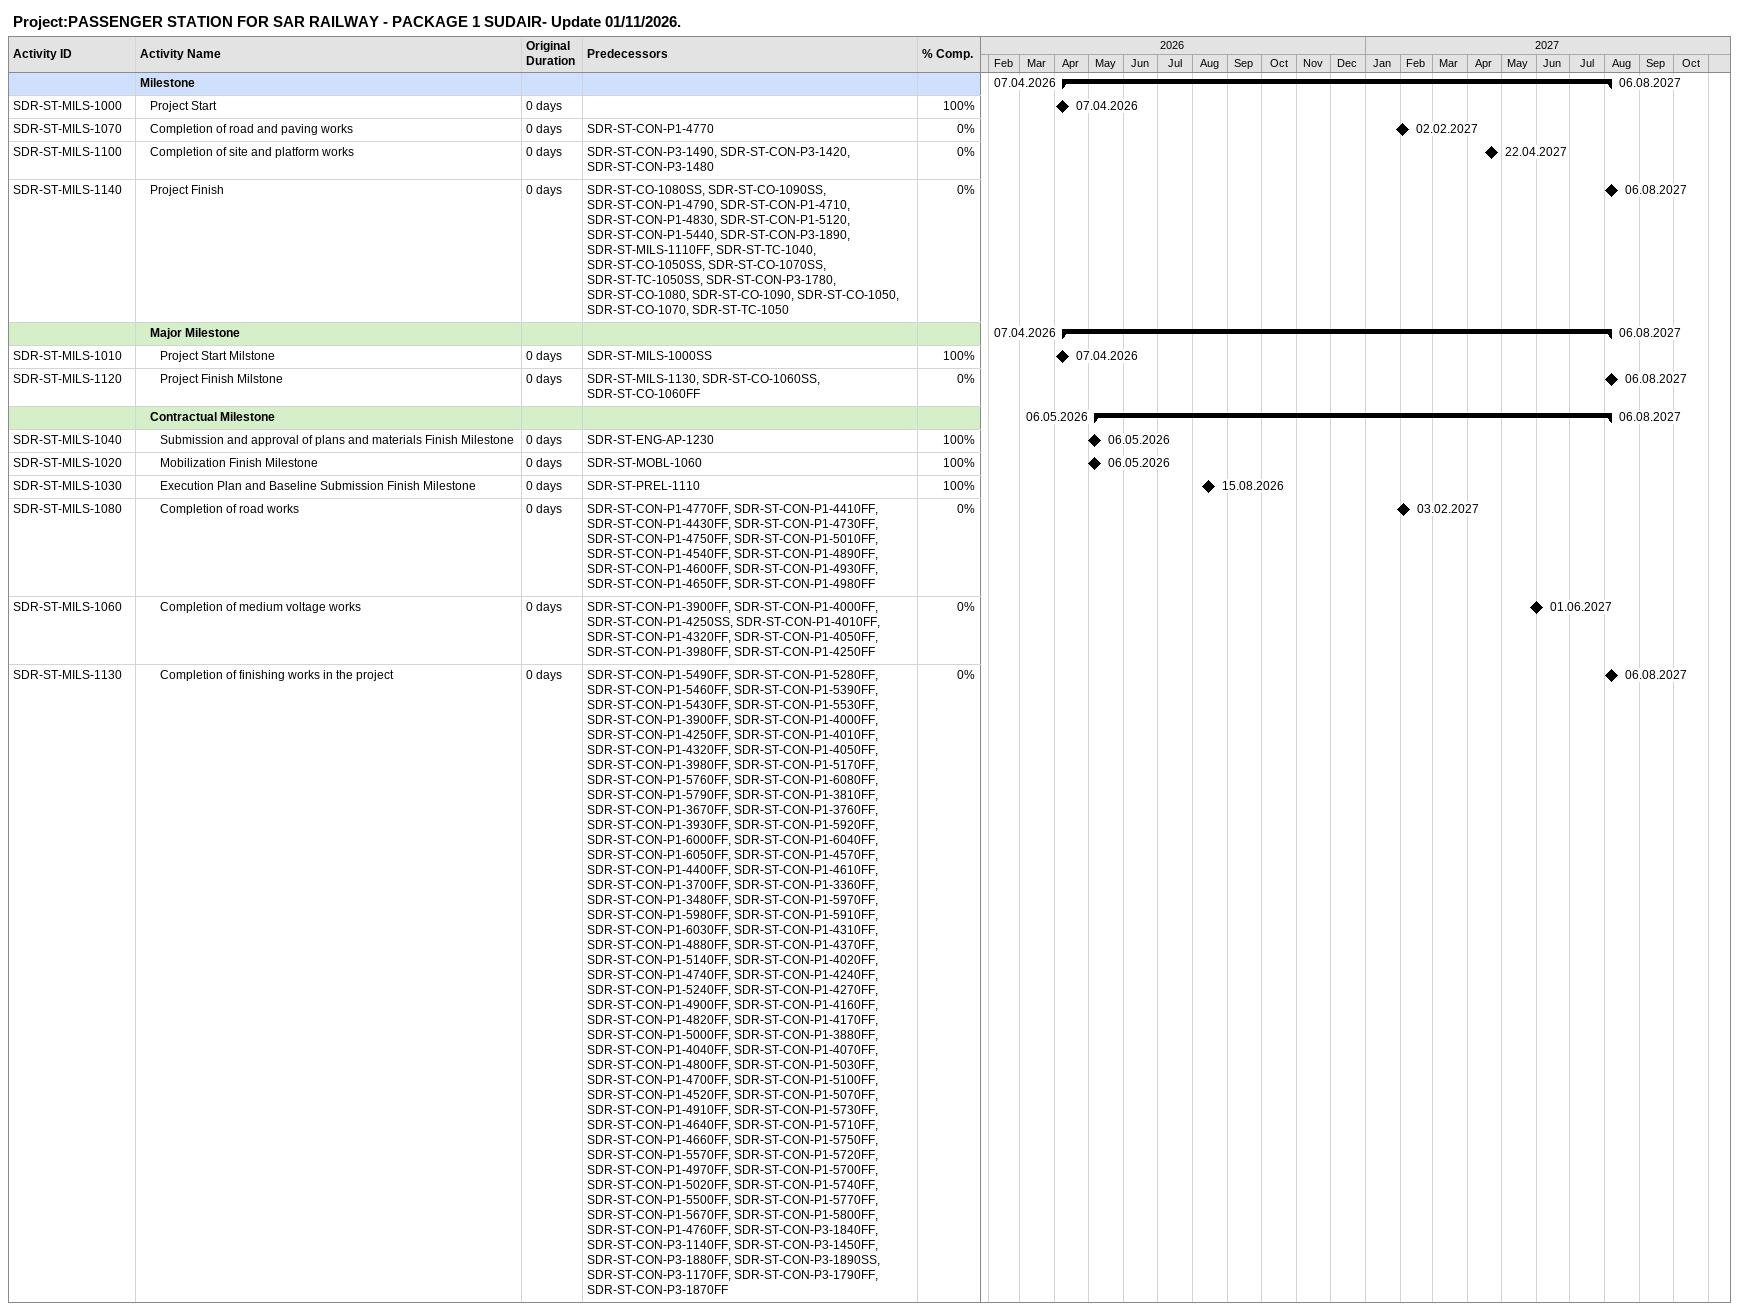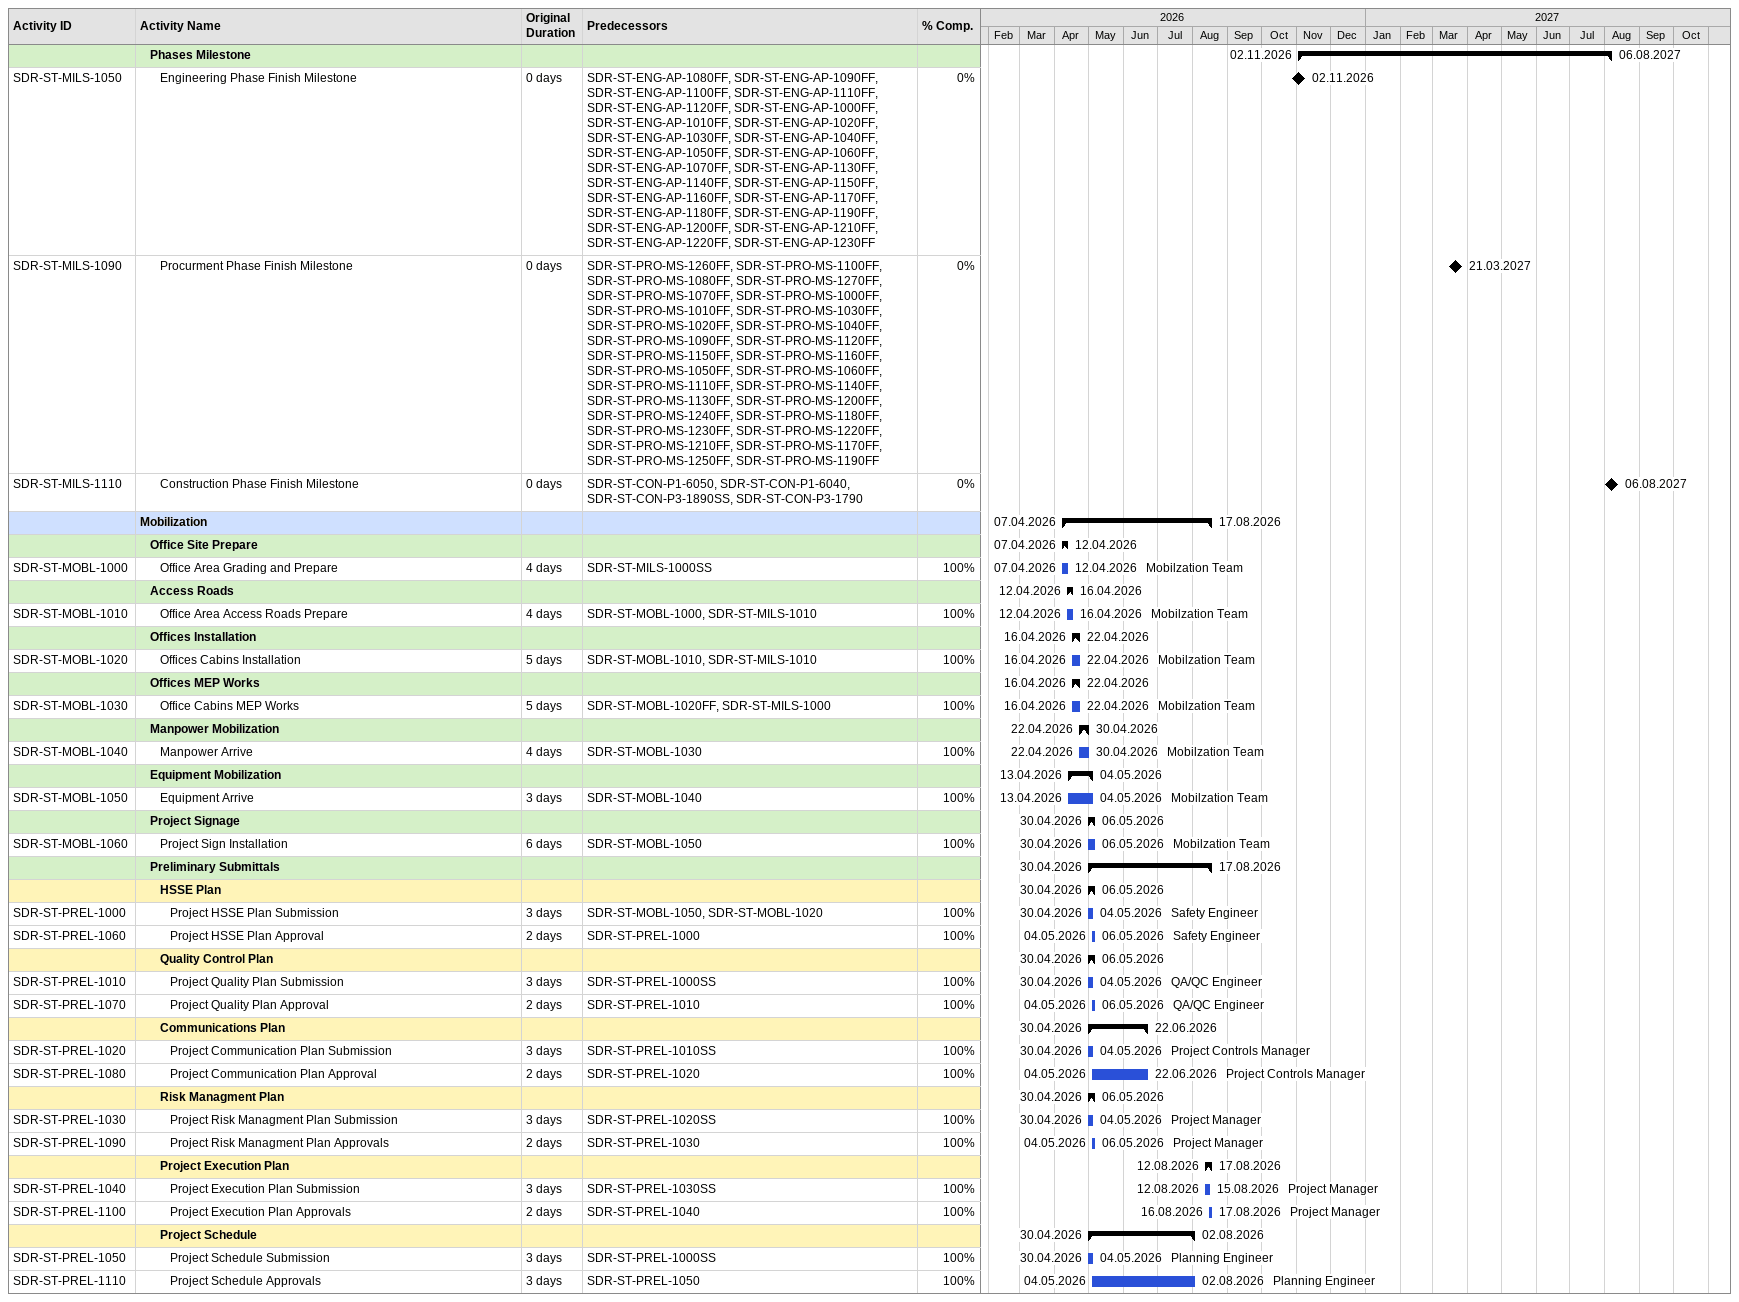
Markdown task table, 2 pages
Project:PASSENGER STATION FOR SAR RAILWAY - PACKAGE 1 SUDAIR- Update 01/11/2026.

| ID | Level | Task | Original duration | Start | Finish | Predecessors | Resources | % complete |
|---|---|---|---|---|---|---|---|---|
|  | 1 | **Milestone** |  | 2026-04-07 | 2027-08-06 |  |  |  |
| SDR-ST-MILS-1000 | 2 | Project Start | 0d | 2026-04-07 | 2026-04-07 |  |  | 100 |
| SDR-ST-MILS-1070 | 2 | Completion of road and paving works | 0d | 2027-02-02 | 2027-02-02 | SDR-ST-CON-P1-4770 |  | 0 |
| SDR-ST-MILS-1100 | 2 | Completion of site and platform works | 0d | 2027-04-22 | 2027-04-22 | SDR-ST-CON-P3-1490, SDR-ST-CON-P3-1420, SDR-ST-CON-P3-1480 |  | 0 |
| SDR-ST-MILS-1140 | 2 | Project Finish | 0d | 2027-08-06 | 2027-08-06 | SDR-ST-CO-1080SS, SDR-ST-CO-1090SS, SDR-ST-CON-P1-4790, SDR-ST-CON-P1-4710, SDR-ST-CON-P1-4830, SDR-ST-CON-P1-5120, SDR-ST-CON-P1-5440, SDR-ST-CON-P3-1890, SDR-ST-MILS-1110FF, SDR-ST-TC-1040, SDR-ST-CO-1050SS, SDR-ST-CO-1070SS, SDR-ST-TC-1050SS, SDR-ST-CON-P3-1780, SDR-ST-CO-1080, SDR-ST-CO-1090, SDR-ST-CO-1050, SDR-ST-CO-1070, SDR-ST-TC-1050 |  | 0 |
|  | 2 | **Major Milestone** |  | 2026-04-07 | 2027-08-06 |  |  |  |
| SDR-ST-MILS-1010 | 3 | Project Start Milstone | 0d | 2026-04-07 | 2026-04-07 | SDR-ST-MILS-1000SS |  | 100 |
| SDR-ST-MILS-1120 | 3 | Project Finish Milstone | 0d | 2027-08-06 | 2027-08-06 | SDR-ST-MILS-1130, SDR-ST-CO-1060SS, SDR-ST-CO-1060FF |  | 0 |
|  | 2 | **Contractual Milestone** |  | 2026-05-06 | 2027-08-06 |  |  |  |
| SDR-ST-MILS-1040 | 3 | Submission and approval of plans and materials Finish Milestone | 0d | 2026-05-06 | 2026-05-06 | SDR-ST-ENG-AP-1230 |  | 100 |
| SDR-ST-MILS-1020 | 3 | Mobilization Finish Milestone | 0d | 2026-05-06 | 2026-05-06 | SDR-ST-MOBL-1060 |  | 100 |
| SDR-ST-MILS-1030 | 3 | Execution Plan and Baseline Submission Finish Milestone | 0d | 2026-08-15 | 2026-08-15 | SDR-ST-PREL-1110 |  | 100 |
| SDR-ST-MILS-1080 | 3 | Completion of road works | 0d | 2027-02-03 | 2027-02-03 | SDR-ST-CON-P1-4770FF, SDR-ST-CON-P1-4410FF, SDR-ST-CON-P1-4430FF, SDR-ST-CON-P1-4730FF, SDR-ST-CON-P1-4750FF, SDR-ST-CON-P1-5010FF, SDR-ST-CON-P1-4540FF, SDR-ST-CON-P1-4890FF, SDR-ST-CON-P1-4600FF, SDR-ST-CON-P1-4930FF, SDR-ST-CON-P1-4650FF, SDR-ST-CON-P1-4980FF |  | 0 |
| SDR-ST-MILS-1060 | 3 | Completion of medium voltage works | 0d | 2027-06-01 | 2027-06-01 | SDR-ST-CON-P1-3900FF, SDR-ST-CON-P1-4000FF, SDR-ST-CON-P1-4250SS, SDR-ST-CON-P1-4010FF, SDR-ST-CON-P1-4320FF, SDR-ST-CON-P1-4050FF, SDR-ST-CON-P1-3980FF, SDR-ST-CON-P1-4250FF |  | 0 |
| SDR-ST-MILS-1130 | 3 | Completion of finishing works in the project | 0d | 2027-08-06 | 2027-08-06 | SDR-ST-CON-P1-5490FF, SDR-ST-CON-P1-5280FF, SDR-ST-CON-P1-5460FF, SDR-ST-CON-P1-5390FF, SDR-ST-CON-P1-5430FF, SDR-ST-CON-P1-5530FF, SDR-ST-CON-P1-3900FF, SDR-ST-CON-P1-4000FF, SDR-ST-CON-P1-4250FF, SDR-ST-CON-P1-4010FF, SDR-ST-CON-P1-4320FF, SDR-ST-CON-P1-4050FF, SDR-ST-CON-P1-3980FF, SDR-ST-CON-P1-5170FF, SDR-ST-CON-P1-5760FF, SDR-ST-CON-P1-6080FF, SDR-ST-CON-P1-5790FF, SDR-ST-CON-P1-3810FF, SDR-ST-CON-P1-3670FF, SDR-ST-CON-P1-3760FF, SDR-ST-CON-P1-3930FF, SDR-ST-CON-P1-5920FF, SDR-ST-CON-P1-6000FF, SDR-ST-CON-P1-6040FF, SDR-ST-CON-P1-6050FF, SDR-ST-CON-P1-4570FF, SDR-ST-CON-P1-4400FF, SDR-ST-CON-P1-4610FF, SDR-ST-CON-P1-3700FF, SDR-ST-CON-P1-3360FF, SDR-ST-CON-P1-3480FF, SDR-ST-CON-P1-5970FF, SDR-ST-CON-P1-5980FF, SDR-ST-CON-P1-5910FF, SDR-ST-CON-P1-6030FF, SDR-ST-CON-P1-4310FF, SDR-ST-CON-P1-4880FF, SDR-ST-CON-P1-4370FF, SDR-ST-CON-P1-5140FF, SDR-ST-CON-P1-4020FF, SDR-ST-CON-P1-4740FF, SDR-ST-CON-P1-4240FF, SDR-ST-CON-P1-5240FF, SDR-ST-CON-P1-4270FF, SDR-ST-CON-P1-4900FF, SDR-ST-CON-P1-4160FF, SDR-ST-CON-P1-4820FF, SDR-ST-CON-P1-4170FF, SDR-ST-CON-P1-5000FF, SDR-ST-CON-P1-3880FF, SDR-ST-CON-P1-4040FF, SDR-ST-CON-P1-4070FF, SDR-ST-CON-P1-4800FF, SDR-ST-CON-P1-5030FF, SDR-ST-CON-P1-4700FF, SDR-ST-CON-P1-5100FF, SDR-ST-CON-P1-4520FF, SDR-ST-CON-P1-5070FF, SDR-ST-CON-P1-4910FF, SDR-ST-CON-P1-5730FF, SDR-ST-CON-P1-4640FF, SDR-ST-CON-P1-5710FF, SDR-ST-CON-P1-4660FF, SDR-ST-CON-P1-5750FF, SDR-ST-CON-P1-5570FF, SDR-ST-CON-P1-5720FF, SDR-ST-CON-P1-4970FF, SDR-ST-CON-P1-5700FF, SDR-ST-CON-P1-5020FF, SDR-ST-CON-P1-5740FF, SDR-ST-CON-P1-5500FF, SDR-ST-CON-P1-5770FF, SDR-ST-CON-P1-5670FF, SDR-ST-CON-P1-5800FF, SDR-ST-CON-P1-4760FF, SDR-ST-CON-P3-1840FF, SDR-ST-CON-P3-1140FF, SDR-ST-CON-P3-1450FF, SDR-ST-CON-P3-1880FF, SDR-ST-CON-P3-1890SS, SDR-ST-CON-P3-1170FF, SDR-ST-CON-P3-1790FF, SDR-ST-CON-P3-1870FF |  | 0 |
|  | 2 | **Phases Milestone** |  | 2026-11-02 | 2027-08-06 |  |  |  |
| SDR-ST-MILS-1050 | 3 | Engineering Phase Finish Milestone | 0d | 2026-11-02 | 2026-11-02 | SDR-ST-ENG-AP-1080FF, SDR-ST-ENG-AP-1090FF, SDR-ST-ENG-AP-1100FF, SDR-ST-ENG-AP-1110FF, SDR-ST-ENG-AP-1120FF, SDR-ST-ENG-AP-1000FF, SDR-ST-ENG-AP-1010FF, SDR-ST-ENG-AP-1020FF, SDR-ST-ENG-AP-1030FF, SDR-ST-ENG-AP-1040FF, SDR-ST-ENG-AP-1050FF, SDR-ST-ENG-AP-1060FF, SDR-ST-ENG-AP-1070FF, SDR-ST-ENG-AP-1130FF, SDR-ST-ENG-AP-1140FF, SDR-ST-ENG-AP-1150FF, SDR-ST-ENG-AP-1160FF, SDR-ST-ENG-AP-1170FF, SDR-ST-ENG-AP-1180FF, SDR-ST-ENG-AP-1190FF, SDR-ST-ENG-AP-1200FF, SDR-ST-ENG-AP-1210FF, SDR-ST-ENG-AP-1220FF, SDR-ST-ENG-AP-1230FF |  | 0 |
| SDR-ST-MILS-1090 | 3 | Procurment Phase Finish Milestone | 0d | 2027-03-21 | 2027-03-21 | SDR-ST-PRO-MS-1260FF, SDR-ST-PRO-MS-1100FF, SDR-ST-PRO-MS-1080FF, SDR-ST-PRO-MS-1270FF, SDR-ST-PRO-MS-1070FF, SDR-ST-PRO-MS-1000FF, SDR-ST-PRO-MS-1010FF, SDR-ST-PRO-MS-1030FF, SDR-ST-PRO-MS-1020FF, SDR-ST-PRO-MS-1040FF, SDR-ST-PRO-MS-1090FF, SDR-ST-PRO-MS-1120FF, SDR-ST-PRO-MS-1150FF, SDR-ST-PRO-MS-1160FF, SDR-ST-PRO-MS-1050FF, SDR-ST-PRO-MS-1060FF, SDR-ST-PRO-MS-1110FF, SDR-ST-PRO-MS-1140FF, SDR-ST-PRO-MS-1130FF, SDR-ST-PRO-MS-1200FF, SDR-ST-PRO-MS-1240FF, SDR-ST-PRO-MS-1180FF, SDR-ST-PRO-MS-1230FF, SDR-ST-PRO-MS-1220FF, SDR-ST-PRO-MS-1210FF, SDR-ST-PRO-MS-1170FF, SDR-ST-PRO-MS-1250FF, SDR-ST-PRO-MS-1190FF |  | 0 |
| SDR-ST-MILS-1110 | 3 | Construction Phase Finish Milestone | 0d | 2027-08-06 | 2027-08-06 | SDR-ST-CON-P1-6050, SDR-ST-CON-P1-6040, SDR-ST-CON-P3-1890SS, SDR-ST-CON-P3-1790 |  | 0 |
|  | 1 | **Mobilization** |  | 2026-04-07 | 2026-08-17 |  |  |  |
|  | 2 | **Office Site Prepare** |  | 2026-04-07 | 2026-04-12 |  |  |  |
| SDR-ST-MOBL-1000 | 3 | Office Area Grading and Prepare | 4d | 2026-04-07 | 2026-04-12 | SDR-ST-MILS-1000SS | Mobilzation Team | 100 |
|  | 2 | **Access Roads** |  | 2026-04-12 | 2026-04-16 |  |  |  |
| SDR-ST-MOBL-1010 | 3 | Office Area Access Roads Prepare | 4d | 2026-04-12 | 2026-04-16 | SDR-ST-MOBL-1000, SDR-ST-MILS-1010 | Mobilzation Team | 100 |
|  | 2 | **Offices Installation** |  | 2026-04-16 | 2026-04-22 |  |  |  |
| SDR-ST-MOBL-1020 | 3 | Offices Cabins Installation | 5d | 2026-04-16 | 2026-04-22 | SDR-ST-MOBL-1010, SDR-ST-MILS-1010 | Mobilzation Team | 100 |
|  | 2 | **Offices MEP Works** |  | 2026-04-16 | 2026-04-22 |  |  |  |
| SDR-ST-MOBL-1030 | 3 | Office Cabins MEP Works | 5d | 2026-04-16 | 2026-04-22 | SDR-ST-MOBL-1020FF, SDR-ST-MILS-1000 | Mobilzation Team | 100 |
|  | 2 | **Manpower Mobilization** |  | 2026-04-22 | 2026-04-30 |  |  |  |
| SDR-ST-MOBL-1040 | 3 | Manpower Arrive | 4d | 2026-04-22 | 2026-04-30 | SDR-ST-MOBL-1030 | Mobilzation Team | 100 |
|  | 2 | **Equipment Mobilization** |  | 2026-04-13 | 2026-05-04 |  |  |  |
| SDR-ST-MOBL-1050 | 3 | Equipment Arrive | 3d | 2026-04-13 | 2026-05-04 | SDR-ST-MOBL-1040 | Mobilzation Team | 100 |
|  | 2 | **Project Signage** |  | 2026-04-30 | 2026-05-06 |  |  |  |
| SDR-ST-MOBL-1060 | 3 | Project Sign Installation | 6d | 2026-04-30 | 2026-05-06 | SDR-ST-MOBL-1050 | Mobilzation Team | 100 |
|  | 2 | **Preliminary Submittals** |  | 2026-04-30 | 2026-08-17 |  |  |  |
|  | 3 | **HSSE Plan** |  | 2026-04-30 | 2026-05-06 |  |  |  |
| SDR-ST-PREL-1000 | 4 | Project HSSE Plan Submission | 3d | 2026-04-30 | 2026-05-04 | SDR-ST-MOBL-1050, SDR-ST-MOBL-1020 | Safety Engineer | 100 |
| SDR-ST-PREL-1060 | 4 | Project HSSE Plan Approval | 2d | 2026-05-04 | 2026-05-06 | SDR-ST-PREL-1000 | Safety Engineer | 100 |
|  | 3 | **Quality Control Plan** |  | 2026-04-30 | 2026-05-06 |  |  |  |
| SDR-ST-PREL-1010 | 4 | Project Quality Plan Submission | 3d | 2026-04-30 | 2026-05-04 | SDR-ST-PREL-1000SS | QA/QC Engineer | 100 |
| SDR-ST-PREL-1070 | 4 | Project Quality Plan Approval | 2d | 2026-05-04 | 2026-05-06 | SDR-ST-PREL-1010 | QA/QC Engineer | 100 |
|  | 3 | **Communications Plan** |  | 2026-04-30 | 2026-06-22 |  |  |  |
| SDR-ST-PREL-1020 | 4 | Project Communication Plan Submission | 3d | 2026-04-30 | 2026-05-04 | SDR-ST-PREL-1010SS | Project Controls Manager | 100 |
| SDR-ST-PREL-1080 | 4 | Project Communication Plan Approval | 2d | 2026-05-04 | 2026-06-22 | SDR-ST-PREL-1020 | Project Controls Manager | 100 |
|  | 3 | **Risk Managment Plan** |  | 2026-04-30 | 2026-05-06 |  |  |  |
| SDR-ST-PREL-1030 | 4 | Project Risk Managment Plan Submission | 3d | 2026-04-30 | 2026-05-04 | SDR-ST-PREL-1020SS | Project Manager | 100 |
| SDR-ST-PREL-1090 | 4 | Project Risk Managment Plan Approvals | 2d | 2026-05-04 | 2026-05-06 | SDR-ST-PREL-1030 | Project Manager | 100 |
|  | 3 | **Project Execution Plan** |  | 2026-08-12 | 2026-08-17 |  |  |  |
| SDR-ST-PREL-1040 | 4 | Project Execution Plan Submission | 3d | 2026-08-12 | 2026-08-15 | SDR-ST-PREL-1030SS | Project Manager | 100 |
| SDR-ST-PREL-1100 | 4 | Project Execution Plan Approvals | 2d | 2026-08-16 | 2026-08-17 | SDR-ST-PREL-1040 | Project Manager | 100 |
|  | 3 | **Project Schedule** |  | 2026-04-30 | 2026-08-02 |  |  |  |
| SDR-ST-PREL-1050 | 4 | Project Schedule Submission | 3d | 2026-04-30 | 2026-05-04 | SDR-ST-PREL-1000SS | Planning Engineer | 100 |
| SDR-ST-PREL-1110 | 4 | Project Schedule Approvals | 3d | 2026-05-04 | 2026-08-02 | SDR-ST-PREL-1050 | Planning Engineer | 100 |
